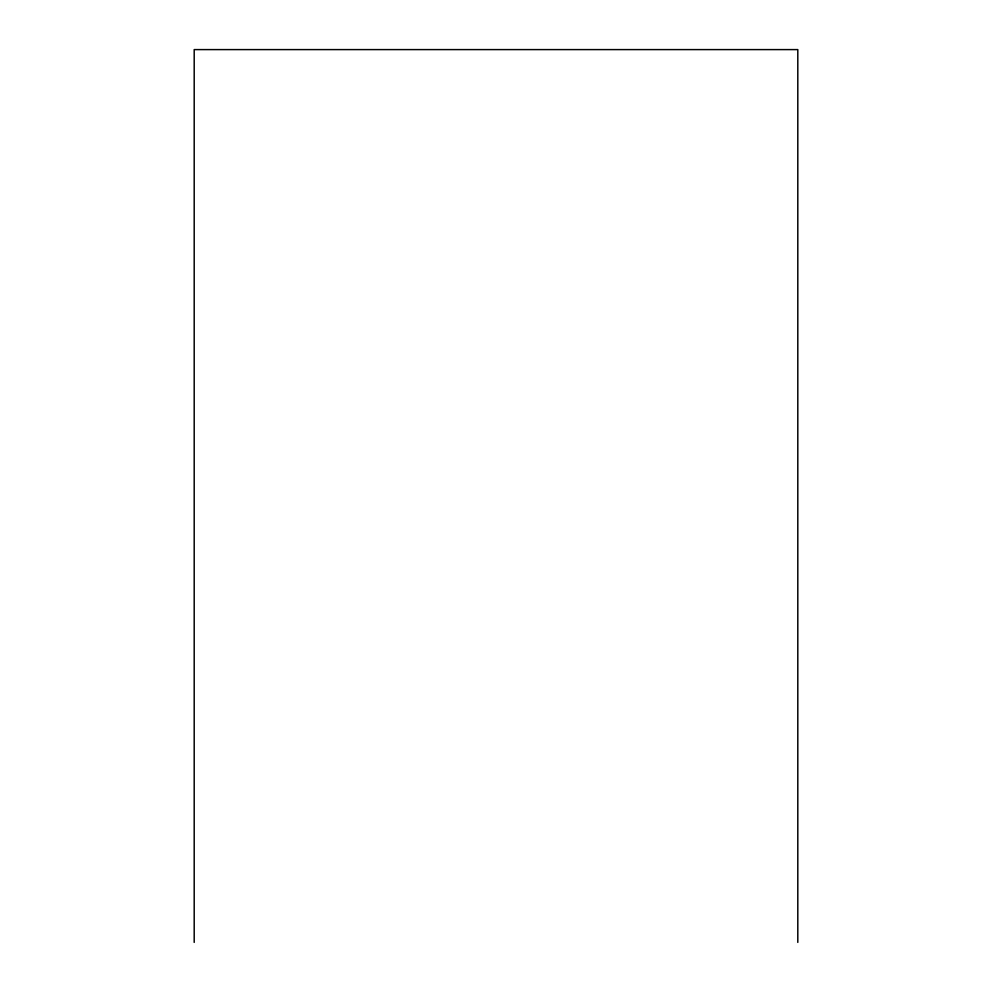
<?xml version="1.0" encoding="UTF-8"?>
<svg xmlns="http://www.w3.org/2000/svg" width="992" height="992" viewBox="0 0 992 992"><rect width="100%" height="100%" fill="white"/><g stroke="black" fill="none" stroke-linecap="round" stroke-linejoin="round"><path stroke-width="1.49" d="M797.804 942.4L797.804 49.6L194.196 49.6L194.196 942.4"/></g></svg>
